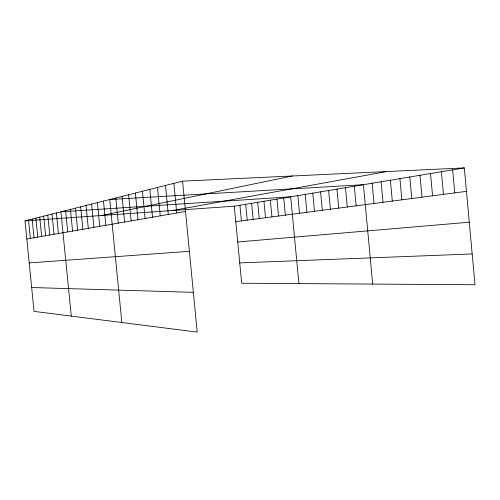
<?xml version="1.0" encoding="UTF-8"?>
<svg xmlns="http://www.w3.org/2000/svg" width="500" height="500" viewBox="0 0 500 500"><rect width="100%" height="100%" fill="white"/><g stroke="black" fill="none" stroke-linecap="round" stroke-linejoin="round"><path stroke-width="0.75" d="M182.581 181.156L197.213 332.094L34.056 311.375L25 220.863L182.581 181.156L464.312 167.906L475 284.744L241.681 283.225L234.288 206.194L464.312 167.906M101.75 215.481L292.2 176M172.494 210.525L386.6 171.562M26.819 239.019L185.519 211.462M235.769 221.644L466.463 191.356M237.719 241.981L469.281 222.213M29.206 262.919L189.381 251.331M25 220.863L234.288 206.194M239.731 262.919L472.188 253.962M31.669 287.519L193.363 292.344M80.65 206.838L82.875 229.288M75.456 208.15L77.638 230.194M70.438 209.412L72.588 231.069M65.6 210.631L67.713 231.919M71.281 316.1L60.919 211.812L290.675 196.812L298.906 283.6M56.4 212.95L58.444 233.525M52.025 214.05L54.037 234.294M47.787 215.119L49.775 235.031M43.688 216.15L45.644 235.75M39.719 217.15L41.644 236.444M35.869 218.125L37.769 237.119M32.138 219.062L34.006 237.769M28.512 219.975L30.356 238.406M165.481 185.463L168.3 214.45M157.481 187.481L160.244 215.85M149.806 189.412L152.519 217.194M142.45 191.269L145.113 218.475M135.387 193.044L138 219.713M128.6 194.756L131.163 220.9M122.075 196.4L124.594 222.037M115.794 197.981L118.269 223.137M121.85 322.525L109.75 199.506L363.419 184.7L372.7 284.081M103.475 201.088L105.856 225.294M97.438 202.606L99.781 226.35M91.631 204.069L93.931 227.362M86.044 205.481L88.3 228.344M257.7 202.3L259.25 218.562M251.619 203.312L253.156 219.363M245.694 204.294L247.213 220.144M239.919 205.256L241.419 220.9M173.844 183.356L176.719 212.987M336.931 189.112L338.719 208.125M328.638 190.487L330.4 209.219M320.594 191.831L322.331 210.281M312.781 193.131L314.5 211.306M305.2 194.394L306.894 212.306M297.831 195.619L299.506 213.275M283.712 197.969L285.344 215.138M276.944 199.094L278.55 216.025M270.356 200.194L271.944 216.894M263.944 201.256L265.512 217.738M419.981 175.287L422 197.194M409.794 176.981L411.788 198.531M399.925 178.625L401.894 199.831M390.369 180.212L392.312 201.088M381.106 181.756L383.025 202.312M372.131 183.25L374.019 203.494M354.306 186.219L356.144 205.837M345.481 187.688L347.294 207M452.656 169.85L454.769 192.887M441.394 171.725L443.475 194.369M430.506 173.538L432.562 195.806"/></g></svg>
